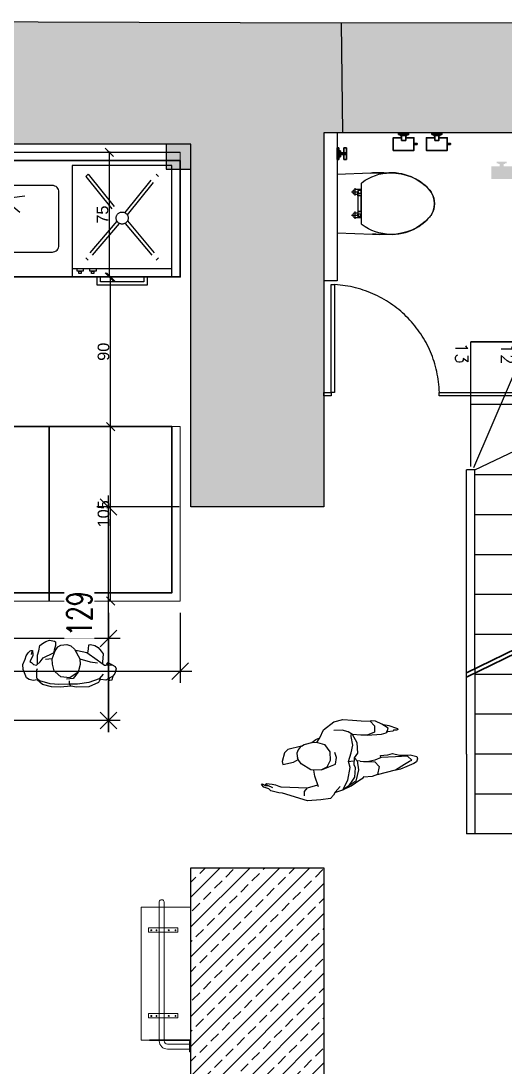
# Model space of a CAD drawing. Header units: centimetres. Extents: x -172755 to -168367, y -82915 to -78980.
# Drawn here: x -171811 to -171520, y -79991 to -79362 of the extents above; entities that cross this region are included whole.
import ezdxf

# ---------------------------------------------------------------- set-up
doc = ezdxf.new("R2010")
doc.units = ezdxf.units.CM
doc.header["$LTSCALE"] = 50
doc.header["$PDMODE"] = 34
for name, pattern in [('ACAD_ISO02W100', [15, 12, -3]), ('DASHED', [0.75, 0.5, -0.25]), ('DUZ', [0]), ('GF$0$ACAD_ISO02W100', [15, 12, -3]), ('GF$0$HIDDEN', [0.375, 0.25, -0.125])]:
    doc.linetypes.add(name, pattern=pattern)
doc.layers.get('0').update_dxf_attribs({"color": 161, "lineweight": 35})
for name, color, linetype in [('101_arch$0$FURNITURE', 3, 'Continuous'), ('101_arch$0$FURNITURE_BATH', 3, 'Continuous'), ('14.022_PLAN_+51.00$0$YPM_DVR_GB 20cm', 56, 'Continuous'), ('255', 255, 'Continuous'), ('F01$0$STAIRS_NOTES', 3, 'Continuous'), ('F01$0$STAIRS_VIEW', 4, 'Continuous'), ('F01$0$VIEW', 153, 'Continuous'), ('GF$0$WALL_PROJECTION', 253, 'GF$0$HIDDEN'), ('GF$0$WALL_SECTION', 1, 'Continuous'), ('GF$0$WALL_VIEW', 7, 'Continuous'), ('GF$0$WOOD_CLADDING', 44, 'Continuous'), ('Kıtc-002 Çizgi', 7, 'Continuous'), ('S2000-002 Çizgi', 7, 'Continuous'), ('wall', 255, 'Continuous'), ('WOOD_CLADDING', 44, 'Continuous')]:
    doc.layers.add(name, color=color, linetype=linetype)
for name, color, linetype, lineweight in [('Ahsap-gor', 43, 'DUZ', 9), ('ARK_AHŞAP', 45, 'Continuous', 15), ('ARK_MERDİVENLER', 133, 'Continuous', 5), ('gp_notlar', 6, 'Continuous', 35), ('HATCH DOSEME', 8, 'Continuous', 20)]:
    doc.layers.add(name, color=color, linetype=linetype, lineweight=lineweight)
doc.styles.add('F01$0$B01$0$ROMANS', font='romans.shx')
doc.styles.add('GP_A_104_0.00_REV09$0$TRdimension', font='simplex.shx', dxfattribs={"width": 0.7})
doc.styles.get("Standard").update_dxf_attribs({"font": 'arial.ttf'})
doc.dimstyles.new('GP_A_104_0.00_REV09$0$tr-100', dxfattribs={"dimscale": 100, "dimtxt": 0.15, "dimasz": 0.1, "dimexe": 0.07, "dimexo": 0.07, "dimgap": 0.1, "dimtad": 1, "dimdec": 0, "dimrnd": 0.5, "dimzin": 0, "dimdsep": 46, "dimtxsty": 'GP_A_104_0.00_REV09$0$TRdimension', "dimblk": 'GP_A_104_0.00_REV09$0$_Oblique', "dimcen": 0.2, "dimdle": 0.07, "dimadec": 0, "dimazin": 0, "dimtfac": 1, "dimtdec": 0, "dimtmove": 2, "dimatfit": 3, "dimldrblk": 'GP_A_104_0.00_REV09$0$_Oblique', "dimfxl": 1, "dimtolj": 1, "dimtzin": 0, "dimarcsym": 0})
doc.dimstyles.new('ISO-25', dxfattribs={"dimtxt": 10, "dimasz": 8, "dimexe": 1.25, "dimexo": 0.625, "dimtad": 1, "dimdec": 0, "dimtxsty": 'Standard', "dimblk": 'OBLIQUE', "dimcen": 2.5, "dimadec": 0, "dimazin": 0, "dimtfac": 1, "dimtdec": 0, "dimtmove": 0, "dimatfit": 3, "dimldrblk": 'OBLIQUE', "dimfxl": 1, "dimarcsym": 0})

# ---------------------------------------------------------------- blocks, each defined once
blk = doc.blocks.new('_Oblique')
at = {"color": 0, "linetype": 'ByBlock', "lineweight": -2}
blk.add_line((-0.5, -0.5), (0.5, 0.5), dxfattribs=at)
blk = doc.blocks.new('*D33')
at = {"color": 0, "linetype": 'Continuous', "lineweight": -2, "transparency": 16777216}
for p, q in [((-171757.08, -79515.79), (-171758.33, -79515.79)), ((-171757.08, -79605.79), (-171758.33, -79605.79))]:
    blk.add_line(p, q, dxfattribs=at)
at = {"color": 0, "lineweight": -2, "transparency": 16777216}
blk.add_line((-171757.08, -79605.79), (-171757.08, -79515.79), dxfattribs=at)
at = {"layer": 'Defpoints', "color": 0, "transparency": 16777216}
for p in [(-171757.08, -79515.79), (-171757.08, -79515.79), (-171756.46, -79605.79)]:
    blk.add_point(p, dxfattribs=at)
at = {"color": 0, "lineweight": -2, "transparency": 16777216, "xscale": 5, "yscale": 5, "zscale": 5}
for p, rotation in [((-171757.08, -79515.79), 90), ((-171757.08, -79605.79), 270)]:
    blk.add_blockref('_Oblique', p, dxfattribs=dict(at, rotation=rotation))
at = {"color": 0, "transparency": 16777216, "insert": (-171761.28, -79560.79), "char_height": 7, "attachment_point": 5, "rotation": 90}
blk.add_mtext('90', dxfattribs=at)
blk = doc.blocks.new('*D34')
at = {"color": 0, "linetype": 'Continuous', "lineweight": -2, "transparency": 16777216}
for p, q in [((-171757.21, -79440.79), (-171758.96, -79440.79)), ((-171757.71, -79515.79), (-171758.96, -79515.79))]:
    blk.add_line(p, q, dxfattribs=at)
at = {"color": 0, "lineweight": -2, "transparency": 16777216}
blk.add_line((-171757.71, -79515.79), (-171757.71, -79440.79), dxfattribs=at)
at = {"layer": 'Defpoints', "color": 0, "transparency": 16777216}
for p in [(-171757.71, -79440.79), (-171756.46, -79440.79), (-171757.08, -79515.79)]:
    blk.add_point(p, dxfattribs=at)
at = {"color": 0, "lineweight": -2, "transparency": 16777216, "xscale": 5, "yscale": 5, "zscale": 5}
for p, rotation in [((-171757.71, -79440.79), 90), ((-171757.71, -79515.79), 270)]:
    blk.add_blockref('_Oblique', p, dxfattribs=dict(at, rotation=rotation))
at = {"color": 0, "transparency": 16777216, "insert": (-171761.89, -79478.29), "char_height": 7, "attachment_point": 5, "rotation": 90}
blk.add_mtext('75', dxfattribs=at)
blk = doc.blocks.new('A$C72A034B9')
at = {"layer": 'Kıtc-002 Çizgi'}
for p, q in [((11.66, 32.76, 0), (19.47, 33.87, 0)), ((6.52, 27.29, 0), (6.52, 19.4, 0)), ((10.43, 28.95, 0), (16.53, 23.94, 0))]:
    blk.add_line(p, q, dxfattribs=at)
at = {"layer": 'Kıtc-002 Çizgi', "elevation": 0}
blk.add_lwpolyline([(4, 0), (36, 0, 0.414214), (40, 4), (40, 36, 0.414214), (36, 40), (4, 40, 0.414214), (0, 36), (0, 4, 0.414214)], format="xyb", close=True, dxfattribs=at)
at = {"layer": 'Kıtc-002 Çizgi'}
blk.add_circle((6.71, 32.26, 0), 3.19, dxfattribs=at)
blk = doc.blocks.new('A$C5BF67CBE')
at = {"layer": 'Kıtc-002 Çizgi'}
blk.add_line((6.65, 10), (10.64, 10), dxfattribs=at)
for points in [[(0, 72), (0, 10), (60, 10), (60, 72)], [(0, 72), (0, 5), (60, 5), (60, 72)], [(3, 10), (6.65, 10), (6.65, 8.54), (3, 8.54)], [(3.97, 8.54), (5.43, 8.54), (5.43, 7.08), (3.97, 7.08)], [(10.64, 10), (14.29, 10), (14.29, 8.54), (10.64, 8.54)], [(11.61, 8.54), (13.07, 8.54), (13.07, 7.08), (11.61, 7.08)], [(45, 0), (15, 0), (15, 5), (45, 5)], [(43, 2), (17, 2), (17, 5), (43, 5)]]:
    blk.add_lwpolyline(points, close=True, dxfattribs=at)
at = {"layer": 'Kıtc-002 Çizgi', "linetype": 'DASHED'}
for points in [[(8.08, 65.42), (9.49, 66.84)], [(8.08, 65.42), (26.83, 42.17)], [(9.49, 66.84), (28.24, 43.59)], [(31.86, 43.69), (50.51, 66.84)], [(33.27, 42.27), (51.92, 65.42)], [(50.51, 66.84), (51.92, 65.42)], [(26.73, 38.56), (8.08, 16.41)], [(33.17, 38.66), (51.92, 16.41)], [(28.14, 37.14), (9.49, 15)], [(31.76, 37.24), (50.51, 15)], [(9.49, 15), (8.08, 16.41)], [(50.51, 15), (51.92, 16.41)]]:
    blk.add_lwpolyline(points, dxfattribs=at)
blk.add_circle((30, 40.42), 3.63, dxfattribs=at)
blk = doc.blocks.new('*D35')
at = {"color": 0, "linetype": 'Continuous', "lineweight": -2, "transparency": 16777216}
for p, q in [((-171757.08, -79605.79), (-171758.33, -79605.79)), ((-171757.08, -79710.79), (-171758.33, -79710.79))]:
    blk.add_line(p, q, dxfattribs=at)
at = {"color": 0, "lineweight": -2, "transparency": 16777216}
blk.add_line((-171757.08, -79710.79), (-171757.08, -79605.79), dxfattribs=at)
at = {"layer": 'Defpoints', "color": 0, "transparency": 16777216}
for p in [(-171757.08, -79605.79), (-171757.08, -79605.79), (-171756.46, -79710.79)]:
    blk.add_point(p, dxfattribs=at)
at = {"color": 0, "lineweight": -2, "transparency": 16777216, "xscale": 5, "yscale": 5, "zscale": 5}
for p, rotation in [((-171757.08, -79605.79), 90), ((-171757.08, -79710.79), 270)]:
    blk.add_blockref('_Oblique', p, dxfattribs=dict(at, rotation=rotation))
at = {"color": 0, "transparency": 16777216, "insert": (-171761.28, -79658.29), "char_height": 7, "attachment_point": 5, "rotation": 90}
blk.add_mtext('105', dxfattribs=at)
blk = doc.blocks.new('door_wc')
for points in [[(-71, 0), (-71, 65), (-69, 65), (-69, 0), (-71, 0)], [(-71, 0), (-71, -2), (-75.5, -2), (-75.5, 0), (-71, 0)]]:
    blk.add_lwpolyline(points)
at = {"color": 253, "linetype": 'ACAD_ISO02W100'}
blk.add_arc((-72.83, -1.75), 66.86, 1.49681, 86.71284, dxfattribs=at)
blk = doc.blocks.new('GF$0$door_wc')
for points in [[(-71, 0), (-71, 65), (-69, 65), (-69, 0), (-71, 0)], [(-71, 0), (-71, -2), (-75.5, -2), (-75.5, 0), (-71, 0)]]:
    blk.add_lwpolyline(points)
at = {"color": 253, "linetype": 'GF$0$ACAD_ISO02W100'}
blk.add_arc((-72.83, -1.75), 66.86, 1.49681, 86.71284, dxfattribs=at)
blk = doc.blocks.new('ghg')
at = {"layer": '255'}
h = blk.add_hatch(color=256, dxfattribs=at)
h.paths.add_polyline_path([(-173500.38, -79450.85), (-173500.38, -79449.28), (-173495.38, -79449.28), (-173495.38, -79456.85), (-173507.88, -79456.85), (-173507.88, -79449.28), (-173502.88, -79449.28), (-173502.88, -79450.85)])
h.paths.add_polyline_path([(-173493.38, -79452.7), (-173493.38, -79453.38), (-173495.38, -79453.38), (-173495.38, -79452.7)])
h.paths.add_polyline_path([(-173500.38, -79450.85), (-173502.88, -79450.85), (-173502.88, -79447.85), (-173500.38, -79447.85)])
h.paths.add_polyline_path([(-173499.63, -79447.35), (-173499.63, -79447.85), (-173503.63, -79447.85), (-173503.63, -79447.35)])
h.paths.add_polyline_path([(-173504.63, -79447.35), (-173504.63, -79446.35), (-173498.63, -79446.35), (-173498.63, -79447.35)])
at = {"layer": 'HATCH DOSEME'}
h = blk.add_hatch(dxfattribs=at)
h.set_pattern_fill('ANSI33', color=252, scale=2, style=0)
h.set_pattern_definition([(45, (13808.468, 1662.455), (-8.9802561, 8.9802561), []), (45, (13817.448, 1662.455), (-8.9802561, 8.9802561), [6.35, -3.175])])
h.paths.add_polyline_path([(-173688.59, -79435.97), (-173703.41, -79435.97), (-173703.41, -79450.97), (-173688.59, -79450.97)], flags=17)
edge = h.paths.add_edge_path()
edge.add_line((-173598.21, -79363), (-173447.7, -79362.76))
edge.add_line((-173447.7, -79362.76), (-173447.59, -79429.17))
edge.add_line((-173447.59, -79429.17), (-173608.59, -79429.17))
edge.add_line((-173608.59, -79429.17), (-173608.59, -79654.17))
edge.add_line((-173608.59, -79654.17), (-173688.59, -79654.17))
edge.add_line((-173688.59, -79654.17), (-173688.59, -79435.97))
edge.add_line((-173688.59, -79435.97), (-174228.41, -79435.97))
edge.add_line((-174228.41, -79435.97), (-174228.41, -80119.95))
edge.add_line((-174228.41, -80119.95), (-174244.35, -80120.13))
edge.add_line((-174244.35, -80120.13), (-174244.27, -80130.1))
edge.add_line((-174244.27, -80130.1), (-174281.27, -80130.39))
edge.add_line((-174281.27, -80130.39), (-174281.35, -80120.4))
edge.add_line((-174281.35, -80120.4), (-174299.85, -80120.53))
edge.add_line((-174299.85, -80120.53), (-174299.81, -80125.05))
edge.add_line((-174299.81, -80125.05), (-174302.84, -80125.07))
edge.add_line((-174302.84, -80125.07), (-174302.85, -80123.91))
edge.add_arc((-174302.98, -80123.88), 0.137, 346.92125, 501.71388)
edge.add_arc((-174305.75, -80121.69), 3.4, 204.26706, 321.71388, ccw=False)
edge.add_line((-174308.85, -80123.08), (-174310.35, -80123.09))
edge.add_arc((-174311.83, -80124.15), 1.83, 35.68714, 123.16062)
edge.add_line((-174312.83, -80122.62), (-174312.85, -80120.62))
edge.add_line((-174312.85, -80120.62), (-174317.85, -80120.49))
edge.add_line((-174317.85, -80120.49), (-174317.51, -80107.5))
edge.add_line((-174317.51, -80107.5), (-174312.51, -80107.63))
edge.add_line((-174312.51, -80107.63), (-174312.52, -80101.69))
edge.add_line((-174312.52, -80101.69), (-174304.4, -80101.67))
edge.add_line((-174304.4, -80101.67), (-174304.54, -80046.58))
edge.add_line((-174304.54, -80046.58), (-174295.54, -80046.56))
edge.add_line((-174295.54, -80046.56), (-174295.82, -79934.45))
edge.add_line((-174295.82, -79934.45), (-174270.82, -79934.39))
edge.add_line((-174270.82, -79934.39), (-174271.18, -79789.79))
edge.add_line((-174271.18, -79789.79), (-174296.18, -79789.85))
edge.add_line((-174296.18, -79789.85), (-174297.33, -79362.97))
edge.add_line((-174297.33, -79362.97), (-174003.49, -79361.79))
edge.add_line((-174003.49, -79361.79), (-173902.25, -79361.98))
edge.add_line((-173902.25, -79361.98), (-173598.21, -79363))
h = blk.add_hatch(dxfattribs=at)
h.set_pattern_fill('ANSI33', color=252, scale=2, style=0)
h.set_pattern_definition([(45, (14452.803, 1670.656), (-8.9802561, 8.9802561), []), (45, (14461.783, 1670.656), (-8.9802561, 8.9802561), [6.35, -3.175])])
edge = h.paths.add_edge_path()
edge.add_line((-173663.22, -80121.49), (-173663.25, -80111.49))
edge.add_line((-173663.25, -80111.49), (-173688.59, -80111.26))
edge.add_line((-173688.59, -80111.26), (-173688.59, -79871.17))
edge.add_line((-173688.59, -79871.17), (-173608.59, -79871.17))
edge.add_line((-173608.59, -79871.17), (-173608.59, -80055.9))
edge.add_line((-173608.59, -80055.9), (-173600.32, -80055.9))
edge.add_line((-173600.32, -80055.9), (-173600.32, -80099.9))
edge.add_line((-173600.32, -80099.9), (-173595.32, -80099.87))
edge.add_line((-173595.32, -80099.87), (-173595.16, -80114.2))
edge.add_arc((-173596.1, -80115.77), 1.83, 59.08773, 146.56121)
edge.add_line((-173597.63, -80114.76), (-173599.13, -80114.82))
edge.add_arc((-173602.27, -80113.55), 3.4, 220.53447, 337.98129, ccw=False)
edge.add_arc((-173604.96, -80115.84), 0.137, 40.53447, 195.3271)
edge.add_line((-173605.09, -80115.88), (-173605.05, -80117.04))
edge.add_line((-173605.05, -80117.04), (-173609.93, -80116.99))
edge.add_line((-173609.93, -80116.99), (-173610.09, -80112.15))
edge.add_line((-173610.09, -80112.15), (-173616.08, -80112.19))
edge.add_line((-173616.08, -80112.19), (-173616.27, -80122.19))
edge.add_line((-173616.27, -80122.19), (-173663.22, -80121.49))
edge.add_line((-173663.22, -80121.49), (-173663.25, -80111.49))
edge.add_line((-173663.25, -80111.49), (-173688.59, -80111.26))
for p, q in [((-173600.59, -79438.35), (-173600.59, -79438.2)), ((-173599.63, -79438.2), (-173600.59, -79438.2)), ((-173600.59, -79438.2), (-173600.59, -79438.35)), ((-173600.59, -79438.65), (-173600.59, -79438.35)), ((-173600.59, -79438.35), (-173600.59, -79438.65)), ((-173600.59, -79439.24), (-173600.59, -79438.65)), ((-173600.59, -79438.65), (-173600.59, -79439.24)), ((-173600.59, -79439.98), (-173600.59, -79439.24)), ((-173600.59, -79439.24), (-173600.59, -79439.98)), ((-173600.59, -79440.79), (-173600.59, -79439.98)), ((-173600.59, -79439.98), (-173600.59, -79440.79)), ((-173600.59, -79441.67), (-173600.59, -79440.79)), ((-173600.59, -79440.79), (-173600.59, -79441.67)), ((-173600.59, -79442.56), (-173600.59, -79441.67)), ((-173600.59, -79441.67), (-173600.59, -79442.56)), ((-173599.63, -79445.21), (-173599.63, -79438.2)), ((-173599.56, -79438.2), (-173599.63, -79438.2)), ((-173599.56, -79438.2), (-173599.56, -79438.35)), ((-173599.56, -79445.21), (-173599.56, -79438.2)), ((-173598.66, -79439.9), (-173599.56, -79439.9)), ((-173598.73, -79439.9), (-173598.73, -79443.52)), ((-173598.66, -79439.9), (-173598.66, -79443.52)), ((-173596.5, -79441.15), (-173598.66, -79441.15)), ((-173596.5, -79445.21), (-173596.5, -79438.2)), ((-173596.5, -79438.2), (-173594.95, -79438.2)), ((-173594.95, -79438.2), (-173596.5, -79438.2)), ((-173596.5, -79441.23), (-173594.95, -79441.23)), ((-173594.95, -79441.67), (-173596.5, -79441.67)), ((-173594.95, -79438.2), (-173594.95, -79445.21)), ((-173600.59, -79443.44), (-173600.59, -79442.56)), ((-173600.59, -79442.56), (-173600.59, -79443.44)), ((-173600.59, -79444.18), (-173600.59, -79443.44)), ((-173600.59, -79443.44), (-173600.59, -79444.18)), ((-173600.59, -79444.7), (-173600.59, -79444.18)), ((-173600.59, -79444.18), (-173600.59, -79444.7)), ((-173600.59, -79445.07), (-173600.59, -79444.7)), ((-173600.59, -79444.7), (-173600.59, -79445.07)), ((-173600.59, -79445.21), (-173600.59, -79445.07)), ((-173600.59, -79445.07), (-173600.59, -79445.21)), ((-173599.56, -79445.21), (-173600.59, -79445.21)), ((-173599.56, -79443.52), (-173598.66, -79443.52)), ((-173598.66, -79442.19), (-173596.5, -79442.19)), ((-173596.5, -79442.19), (-173598.66, -79442.19)), ((-173596.5, -79442.11), (-173594.95, -79442.11)), ((-173596.5, -79442.11), (-173594.95, -79442.11)), ((-173594.95, -79442.11), (-173596.5, -79442.11)), ((-173596.5, -79442.11), (-173594.95, -79442.11)), ((-173594.95, -79445.21), (-173596.5, -79445.21)), ((-173596.5, -79445.21), (-173594.95, -79445.21)), ((-173594.95, -79442.11), (-173594.95, -79442.11)), ((-173522.67, -79753.95), (-173447.58, -79717.27)), ((-173522.67, -79756.55), (-173447.58, -79719.86))]:
    blk.add_line(p, q)
for points in [[(-173563.59, -79430.17), (-173563.59, -79429.17), (-173557.59, -79429.17), (-173557.59, -79430.17)], [(-173543.59, -79430.17), (-173543.59, -79429.17), (-173537.59, -79429.17), (-173537.59, -79430.17)], [(-173562.59, -79430.67), (-173562.59, -79430.17), (-173558.59, -79430.17), (-173558.59, -79430.67)], [(-173561.84, -79433.67), (-173561.84, -79430.67), (-173559.34, -79430.67), (-173559.34, -79433.67)], [(-173552.34, -79436.2), (-173552.34, -79435.52), (-173554.34, -79435.52), (-173554.34, -79436.2)], [(-173542.59, -79430.67), (-173542.59, -79430.17), (-173538.59, -79430.17), (-173538.59, -79430.67)], [(-173541.84, -79433.67), (-173541.84, -79430.67), (-173539.34, -79430.67), (-173539.34, -79433.67)], [(-173532.34, -79436.2), (-173532.34, -79435.52), (-173534.34, -79435.52), (-173534.34, -79436.2)]]:
    blk.add_lwpolyline(points, close=True)
for points in [[(-173559.34, -79432.1), (-173554.34, -79432.1), (-173554.34, -79439.67), (-173566.84, -79439.67), (-173566.84, -79432.1), (-173561.84, -79432.1)], [(-173539.34, -79432.1), (-173534.34, -79432.1), (-173534.34, -79439.67), (-173546.84, -79439.67), (-173546.84, -79432.1), (-173541.84, -79432.1)]]:
    blk.add_lwpolyline(points)
at = {"layer": '101_arch$0$FURNITURE', "color": 253}
for p, q in [((-173591.9, -79464.67), (-173587.49, -79464.67)), ((-173589.69, -79466.87), (-173589.69, -79462.46)), ((-173591.9, -79478.67), (-173587.49, -79478.67)), ((-173589.69, -79480.87), (-173589.69, -79476.46))]:
    blk.add_line(p, q, dxfattribs=at)
at = {"layer": '101_arch$0$FURNITURE'}
for p, q in [((-173586.26, -79463.21), (-173589.69, -79463.21)), ((-173588.19, -79466.12), (-173589.69, -79466.12)), ((-173588.19, -79464.07), (-173588.19, -79465.17)), ((-173588.19, -79465.57), (-173588.19, -79466.12)), ((-173588.19, -79466.12), (-173588.19, -79466.67)), ((-173588.19, -79466.99), (-173588.19, -79476.34)), ((-173586.36, -79466.89), (-173588.1, -79466.89)), ((-173586.46, -79463.87), (-173587.99, -79463.87)), ((-173587.99, -79465.37), (-173586.46, -79465.37)), ((-173587.99, -79466.87), (-173585.99, -79466.87)), ((-173586.46, -79465.37), (-173585.99, -79465.37)), ((-173586.26, -79463.21), (-173586.26, -79465.17)), ((-173586.26, -79466.99), (-173586.26, -79476.34)), ((-173586.26, -79469.16), (-173585.99, -79469.16)), ((-173589.69, -79477.21), (-173588.19, -79477.21)), ((-173588.19, -79476.67), (-173588.19, -79477.21)), ((-173588.19, -79477.21), (-173588.19, -79477.77)), ((-173588.19, -79479.27), (-173588.19, -79478.17)), ((-173588.09, -79476.44), (-173586.36, -79476.44)), ((-173585.99, -79476.47), (-173587.99, -79476.47)), ((-173586.43, -79477.97), (-173587.99, -79477.97)), ((-173586.46, -79479.47), (-173587.99, -79479.47)), ((-173585.99, -79477.97), (-173586.46, -79477.97)), ((-173586.26, -79474.17), (-173585.99, -79474.17)), ((-173586.26, -79480.12), (-173586.26, -79478.17)), ((-173589.69, -79480.12), (-173586.26, -79480.12))]:
    blk.add_line(p, q, dxfattribs=at)
for points in [[(-173580.38, -79453.29), (-173600.59, -79454.17), (-173600.59, -79489.17), (-173579.24, -79490.1)], [(-173585.99, -79477.97), (-173585.99, -79476.47), (-173585.99, -79466.87), (-173585.99, -79465.37), (-173585.99, -79459.76)], [(-173585.99, -79483.65), (-173585.99, -79477.97)]]:
    blk.add_lwpolyline(points, dxfattribs=at)
at = {"layer": '101_arch$0$FURNITURE', "extrusion": (0, 0, -1)}
for points in [[(173585.6, -79458.96, 0.161364), (173568.63, -79453.17)], [(173580.38, -79453.29, 0.032727), (173571.42, -79453.33, -0.016359), (173571.42, -79453.33)], [(173568.63, -79453.17, 0.215163), (173545.36, -79463.05, 0.054909), (173543.71, -79465.29)], [(173585.99, -79459.76, 0.234616), (173585.6, -79458.96)], [(173543.71, -79465.29, 0.132216), (173541.99, -79471.67, 0.137011), (173543.83, -79478.25, 0.050073), (173545.36, -79480.27, 0.211574), (173568.17, -79490.16)], [(173585.6, -79484.37, 0.234616), (173585.99, -79483.57)], [(173568.63, -79490.16, 0.161365), (173585.6, -79484.37)], [(173568.17, -79490.16, 0.004393), (173568.63, -79490.16)]]:
    blk.add_lwpolyline(points, format="xyb", dxfattribs=at)
blk.add_lwpolyline([(173579.24, -79490.1, -0.02795), (173571.42, -79490, 0.02795)], format="xyb", close=True, dxfattribs=at)
for centre, radius, start, end in [((173589.69, -79464.67), 1.46, 270.00009, 89.99996), ((173587.99, -79464.07), 0.2, 0.00002, 90.00002), ((173587.99, -79465.17), 0.2, 269.99998, 359.99996), ((173587.99, -79465.57), 0.2, 0.00007, 90.00002), ((173587.99, -79466.67), 0.2, 270.00004, 0.00007), ((173588.09, -79466.99), 0.1, 0.00002, 90), ((173586.46, -79464.07), 0.2, 89.99998, 179.99998), ((173586.46, -79465.17), 0.2, 180, 270.00004), ((173586.36, -79466.99), 0.1, 90, 179.99998), ((173589.69, -79478.67), 1.46, 270.00015, 90.00002), ((173588.09, -79476.34), 0.1, 269.99998, 0.00002), ((173587.99, -79476.67), 0.2, 0.00002, 90.00002), ((173587.99, -79477.77), 0.2, 269.99998, 359.99996), ((173587.99, -79478.17), 0.2, 0.00002, 90.00002), ((173587.99, -79479.27), 0.2, 269.99998, 359.99996), ((173586.46, -79478.17), 0.2, 89.99998, 179.99998), ((173586.46, -79479.27), 0.2, 180.00005, 270.00004), ((173586.36, -79476.34), 0.1, 179.99998, 269.99996)]:
    blk.add_arc(centre, radius, start, end, dxfattribs=at)
at = {"layer": '101_arch$0$FURNITURE_BATH'}
blk.add_lwpolyline([(-173571.42, -79453.33, 0.032727), (-173580.38, -79453.29), (-173600.59, -79454.17), (-173600.59, -79489.17), (-173579.24, -79490.1, 0.02795), (-173571.42, -79490, 0.129214), (-173555.72, -79487.63, 0.104629), (-173545.36, -79480.27, 0.390737), (-173545.36, -79463.05, 0.106364), (-173555.93, -79455.61, 0.127692), (-173571.42, -79453.33, -0.35494)], format="xyb", close=True, dxfattribs=at)
at = {"layer": 'F01$0$STAIRS_VIEW'}
for p, q in [((-173447.67, -79754.86), (-173517.67, -79754.86)), ((-173447.67, -79778.86), (-173517.67, -79778.86)), ((-173447.67, -79802.86), (-173517.67, -79802.86)), ((-173447.67, -79826.86), (-173517.67, -79826.86)), ((-173447.67, -79850.86), (-173517.67, -79850.86))]:
    blk.add_line(p, q, dxfattribs=at)
at = {"layer": 'F01$0$VIEW'}
for p, q in [((-173522.67, -79802.86), (-173522.67, -79850.86)), ((-173517.67, -79802.86), (-173517.67, -79850.86)), ((-173517.67, -79850.86), (-173522.67, -79850.86))]:
    blk.add_line(p, q, dxfattribs=at)
for points in [[(-173522.67, -79802.86), (-173522.67, -79753.95)], [(-173517.67, -79751.51), (-173517.67, -79802.86)]]:
    blk.add_lwpolyline(points, dxfattribs=at)
at = {"layer": 'GF$0$WALL_PROJECTION', "ltscale": 40}
for p, q in [((-173520.17, -79629.86), (-173520.17, -79554.86)), ((-173518.25, -79630.45), (-173485.87, -79554.86)), ((-173520.17, -79592.36), (-173482.67, -79592.36)), ((-173517.67, -79631.86), (-173447.59, -79598.25)), ((-173517.67, -79631.86), (-173522.67, -79631.86)), ((-173522.67, -79753.95), (-173522.67, -79631.86)), ((-173517.67, -79751.51), (-173517.67, -79631.86)), ((-173447.67, -79634.86), (-173517.67, -79634.86)), ((-173447.67, -79634.86), (-173517.67, -79634.86)), ((-173447.67, -79658.86), (-173517.67, -79658.86)), ((-173447.67, -79682.86), (-173517.67, -79682.86)), ((-173447.67, -79706.86), (-173517.67, -79706.86)), ((-173447.67, -79730.86), (-173517.67, -79730.86))]:
    blk.add_line(p, q, dxfattribs=at)
at = {"layer": 'GF$0$WALL_SECTION'}
blk.add_line((-173598.21, -79363), (-173597.44, -79429.17), dxfattribs=at)
for points in [[(-173598.21, -79363), (-173447.7, -79362.76)], [(-173447.59, -79429.17), (-173608.59, -79429.17), (-173608.59, -79654.17), (-173688.59, -79654.17), (-173688.59, -79435.97), (-174228.41, -79435.97), (-174228.41, -80119.95)], [(-174297.33, -79362.97), (-174003.49, -79361.79), (-173902.25, -79361.98), (-173598.21, -79363)]]:
    blk.add_lwpolyline(points, dxfattribs=at)
blk.add_lwpolyline([(-173688.59, -79435.97), (-173703.41, -79435.97), (-173703.41, -79450.97), (-173688.59, -79450.97)], close=True, dxfattribs=at)
blk.add_lwpolyline([(-173663.22, -80121.49), (-173663.25, -80111.49), (-173688.59, -80111.26), (-173688.59, -79871.17), (-173608.59, -79871.17), (-173608.59, -80055.9), (-173600.32, -80055.9), (-173600.32, -80099.9), (-173595.32, -80099.87), (-173595.16, -80114.2, 0.401356), (-173597.63, -80114.76), (-173599.13, -80114.82, -0.562591), (-173604.85, -80115.75, 0.801098), (-173605.09, -80115.88), (-173605.05, -80117.04), (-173609.93, -80116.99), (-173610.09, -80112.15), (-173616.08, -80112.19), (-173616.27, -80122.19), (-173663.22, -80121.49), (-173663.25, -80111.49), (-173688.59, -80111.26)], format="xyb", dxfattribs=at)
at = {"layer": 'GF$0$WALL_VIEW'}
blk.add_lwpolyline([(-173600.59, -79429.17), (-173600.59, -79518.17), (-173608.59, -79518.17)], dxfattribs=at)
at = {"layer": 'GF$0$WOOD_CLADDING'}
blk.add_lwpolyline([(-173539.09, -79585.39), (-173447.59, -79585.39), (-173447.59, -79587.39), (-173539.09, -79587.39)], close=True, dxfattribs=at)
at = {"layer": 'gp_notlar', "color": 1, "ltscale": 100}
blk.add_line((-173520.17, -79554.86), (-173447.59, -79554.86), dxfattribs=at)
at = {"layer": 'WOOD_CLADDING'}
blk.add_line((-173539.09, -79585.39), (-173447.59, -79585.39), dxfattribs=at)
blk.add_lwpolyline([(-173539.09, -79585.39), (-173447.59, -79585.39), (-173447.59, -79587.39), (-173539.09, -79587.39)], close=True, dxfattribs=at)
at = {"layer": 'GF$0$WOOD_CLADDING'}
blk.add_blockref('GF$0$door_wc', (-173533.09, -79585.39), dxfattribs=at)
at = {"layer": 'WOOD_CLADDING'}
blk.add_blockref('door_wc', (-173533.09, -79585.39), dxfattribs=at)
at = {"layer": 'F01$0$STAIRS_NOTES', "ltscale": 40, "style": 'F01$0$B01$0$ROMANS'}
for s, p in [('13', (-173529.36, -79555.24)), ('12', (-173501.81, -79555.64))]:
    blk.add_text(s, height=7.5, rotation=269.76408, dxfattribs=at).set_placement(p)
blk = doc.blocks.new('vvfgh')
for p, q in [((220120.36, -32441.26), (220122.61, -32439.55)), ((220122.61, -32439.55), (220128.34, -32439.75)), ((220128.34, -32439.75), (220136.29, -32440.8)), ((220108.88, -32444.83), (220103.11, -32447.3)), ((220105.57, -32446.95), (220114.22, -32443.36)), ((220110.06, -32445.18), (220107.86, -32447.38)), ((220114.22, -32443.36), (220108.88, -32444.83)), ((220114.22, -32443.36), (220110.06, -32445.18)), ((220114.22, -32443.36), (220110.23, -32448.42)), ((220119.26, -32442.69), (220114.22, -32443.36)), ((220115.52, -32445.51), (220119.1, -32442.73)), ((220119.1, -32442.73), (220120.36, -32441.26)), ((220136.29, -32440.8), (220150.41, -32447.96)), ((220137.59, -32444.09), (220137.03, -32446.57)), ((220066.71, -32453.37), (220067.53, -32451.69)), ((220067.53, -32451.69), (220069.36, -32450.87)), ((220069.36, -32450.87), (220073.82, -32449.9)), ((220074.87, -32451.55), (220071.67, -32452.83)), ((220073.82, -32449.9), (220077.82, -32449.03)), ((220080.99, -32449.22), (220074.87, -32451.55)), ((220077.82, -32449.03), (220080.54, -32449.05)), ((220092.05, -32448.58), (220080.99, -32449.22)), ((220090.22, -32453), (220092.05, -32448.58)), ((220092.05, -32448.58), (220095.37, -32447.81)), ((220095.37, -32447.81), (220100.47, -32448.5)), ((220100.86, -32448.19), (220100.06, -32448.87)), ((220103.11, -32447.3), (220100.86, -32448.19)), ((220102.81, -32453.45), (220105.57, -32446.95)), ((220105.73, -32449.53), (220104.31, -32454.97)), ((220107.86, -32447.38), (220105.73, -32449.53)), ((220110.23, -32448.42), (220107.36, -32455.65)), ((220128.38, -32447.7), (220129.32, -32454.47)), ((220134.91, -32448.46), (220128.45, -32449)), ((220137.03, -32446.57), (220134.91, -32448.46)), ((220150.51, -32451.91), (220134.91, -32448.46)), ((220150.41, -32447.96), (220152.52, -32448.6)), ((220151.7, -32452.66), (220150.51, -32451.91)), ((220153.54, -32453.7), (220151.7, -32452.66)), ((220152.52, -32448.6), (220157.06, -32450.66)), ((220155.5, -32452.24), (220158.13, -32454.2)), ((220157.06, -32450.66), (220157.88, -32452.08)), ((220157.88, -32452.08), (220160.62, -32453.72)), ((220066.69, -32454.79), (220066.71, -32453.37)), ((220070.52, -32456.52), (220066.69, -32454.79)), ((220071.67, -32452.83), (220070.1, -32453.21)), ((220070.1, -32453.21), (220072.2, -32456.06)), ((220073.06, -32456.8), (220070.52, -32456.52)), ((220072.2, -32456.06), (220079.51, -32456.94)), ((220076.92, -32457.56), (220073.06, -32456.8)), ((220080.87, -32459.3), (220076.92, -32457.56)), ((220079.51, -32456.94), (220087.93, -32458.22)), ((220083.81, -32458.94), (220080.87, -32459.3)), ((220086.2, -32459.25), (220083.81, -32458.94)), ((220087.93, -32458.22), (220092.11, -32457.37)), ((220088.2, -32458.26), (220088.14, -32459.46)), ((220092.16, -32456.3), (220090.22, -32453)), ((220092.11, -32457.37), (220095.65, -32457.07)), ((220095.65, -32457.07), (220092.16, -32456.3)), ((220098.89, -32457.69), (220095.65, -32457.07)), ((220100.71, -32458.33), (220098.89, -32457.69)), ((220100.71, -32458.33), (220102.48, -32458.78)), ((220102.48, -32458.78), (220102.81, -32453.45)), ((220102.48, -32458.78), (220103.77, -32460.82)), ((220104.78, -32456.87), (220103.77, -32460.82)), ((220104.31, -32454.97), (220104.78, -32456.87)), ((220107.36, -32455.65), (220107.68, -32459.36)), ((220119.87, -32458.48), (220115.73, -32459.38)), ((220118.49, -32461.97), (220121.23, -32458.47)), ((220124.67, -32457.52), (220119.87, -32458.48)), ((220121.23, -32458.47), (220124.67, -32457.52)), ((220124.67, -32457.52), (220129.18, -32458.15)), ((220129.32, -32454.47), (220129.18, -32458.15)), ((220129.18, -32458.15), (220131.02, -32458.69)), ((220129.18, -32458.15), (220131.02, -32458.69)), ((220131.02, -32458.69), (220135.96, -32463.29)), ((220155.49, -32454.55), (220153.54, -32453.7)), ((220157.11, -32454.98), (220155.49, -32454.55)), ((220158.66, -32455.53), (220157.11, -32454.98)), ((220159.6, -32454.52), (220157.57, -32453.92)), ((220158.13, -32454.2), (220159.56, -32454.94)), ((220159.56, -32454.94), (220158.66, -32455.53)), ((220161.32, -32455.89), (220159.6, -32454.52)), ((220160.62, -32453.72), (220161.66, -32455.51)), ((220161.66, -32455.51), (220161.32, -32455.89)), ((220088.14, -32459.46), (220086.2, -32459.25)), ((220101.27, -32463.3), (220100.49, -32469.43)), ((220103.77, -32460.82), (220101.27, -32463.3)), ((220105.29, -32464.28), (220103.32, -32468.67)), ((220107.68, -32459.36), (220104.96, -32459.34)), ((220107.68, -32459.36), (220105.29, -32464.28)), ((220115.73, -32459.38), (220114.32, -32463.12)), ((220114.32, -32463.12), (220114.86, -32466.27)), ((220117.72, -32467.28), (220118.49, -32461.97)), ((220135.96, -32463.29), (220137.31, -32466.16)), ((220140.44, -32465.16), (220137.31, -32466.16)), ((220146.91, -32464.86), (220140.44, -32465.16)), ((220147, -32466.71), (220146.91, -32464.86)), ((220100.49, -32469.43), (220102.46, -32474.85)), ((220103.32, -32468.67), (220103.32, -32473.9)), ((220120.07, -32472.08), (220117.72, -32467.28)), ((220136.3, -32471.94), (220137.35, -32470.02)), ((220137.31, -32466.16), (220137.42, -32467.17)), ((220137.35, -32470.02), (220137.55, -32468.37)), ((220137.55, -32468.37), (220137.42, -32467.17)), ((220144.59, -32471.68), (220147, -32466.71)), ((220075.09, -32472.77), (220075.75, -32472.56)), ((220075.16, -32473.53), (220075.09, -32472.77)), ((220076.83, -32474.4), (220075.16, -32473.53)), ((220075.75, -32472.56), (220077.7, -32472.86)), ((220078.81, -32475.66), (220076.83, -32474.4)), ((220077.7, -32472.86), (220078.02, -32472.36)), ((220078.02, -32472.36), (220081.44, -32472.68)), ((220079.94, -32476.22), (220078.81, -32475.66)), ((220082.85, -32477.35), (220079.94, -32476.22)), ((220081.27, -32473.4), (220080.63, -32474.65)), ((220080.63, -32474.65), (220083.92, -32477.81)), ((220082.36, -32472.22), (220081.27, -32473.4)), ((220081.44, -32472.68), (220082.36, -32472.22)), ((220085.17, -32471.99), (220082.36, -32472.22)), ((220083.92, -32477.81), (220087.3, -32480.19)), ((220093.78, -32472.91), (220085.17, -32471.99)), ((220088.48, -32477.69), (220089.14, -32473.93)), ((220090.42, -32480.79), (220088.48, -32477.69)), ((220089.14, -32473.93), (220093.78, -32472.91)), ((220093.78, -32472.91), (220097.56, -32473.7)), ((220097.56, -32473.7), (220102.46, -32474.85)), ((220102.46, -32474.85), (220104.71, -32476.95)), ((220103.32, -32473.9), (220103.22, -32475.17)), ((220104.71, -32476.95), (220108.11, -32478.62)), ((220122.01, -32476.65), (220119.02, -32481)), ((220123.98, -32474.08), (220120.07, -32472.08)), ((220124.45, -32474.23), (220122.01, -32476.65)), ((220124.61, -32476.1), (220122.01, -32476.65)), ((220126.49, -32474.86), (220123.98, -32474.08)), ((220127.33, -32474.8), (220124.61, -32476.1)), ((220132.16, -32474.48), (220126.49, -32474.86)), ((220133.92, -32473.72), (220132.16, -32474.48)), ((220133.92, -32473.72), (220142.32, -32473.35)), ((220133.94, -32473.73), (220134.82, -32473.35)), ((220134.82, -32473.35), (220136.3, -32471.94)), ((220142.32, -32473.35), (220144.59, -32471.68)), ((220087.3, -32480.19), (220089.4, -32480.89)), ((220089.4, -32480.89), (220090.42, -32480.79)), ((220095.71, -32481.96), (220090.42, -32480.79)), ((220100.86, -32483.47), (220095.71, -32481.96)), ((220106.49, -32484.97), (220100.86, -32483.47)), ((220108.11, -32478.62), (220113.06, -32479.38)), ((220119.02, -32481), (220111.99, -32484.59)), ((220111.99, -32484.59), (220106.49, -32484.97))]:
    blk.add_line(p, q)
blk = doc.blocks.new('cfcfcfcfc')
for p, q in [((220736.78, -32182.96), (220742.96, -32181.97)), ((220742.96, -32181.97), (220748.54, -32182.02)), ((220748.54, -32182.02), (220753.96, -32183.21)), ((220711.76, -32190.05), (220712.42, -32187.41)), ((220711.86, -32189.91), (220715.91, -32187.4)), ((220712.42, -32187.41), (220713.48, -32187.12)), ((220713.48, -32187.12), (220713.95, -32187.65)), ((220713.95, -32187.65), (220713.87, -32188.64)), ((220715.91, -32187.4), (220719.01, -32187.54)), ((220717.66, -32190.89), (220719.9, -32187.92)), ((220719.01, -32187.54), (220719.73, -32186.97)), ((220719.73, -32186.97), (220720.27, -32185.76)), ((220719.9, -32187.92), (220726.13, -32185.4)), ((220720.27, -32185.76), (220725.95, -32182.87)), ((220725.95, -32182.87), (220733.39, -32182.48)), ((220726.13, -32185.4), (220732.82, -32184.14)), ((220732.82, -32184.14), (220737.82, -32183.94)), ((220732.82, -32191.37), (220735.63, -32187.55)), ((220732.82, -32191.37), (220737.74, -32187.9)), ((220733.39, -32182.48), (220736.78, -32182.96)), ((220735.63, -32187.55), (220739.53, -32186.9)), ((220737.82, -32183.94), (220736.78, -32182.96)), ((220737.74, -32187.9), (220743.03, -32188.23)), ((220737.82, -32183.94), (220744.06, -32183.48)), ((220738.01, -32186.09), (220737.82, -32183.94)), ((220743.03, -32188.23), (220746.69, -32191.13)), ((220744.06, -32183.48), (220749.41, -32183.76)), ((220749.41, -32183.76), (220755.68, -32185.37)), ((220753.96, -32183.21), (220757.21, -32185.81)), ((220755.68, -32185.37), (220757.54, -32186.92)), ((220757.21, -32185.81), (220759.54, -32185.27)), ((220757.54, -32186.92), (220757.57, -32191.65)), ((220759.54, -32185.27), (220762.03, -32185.97)), ((220762.03, -32185.97), (220763.6, -32186.72)), ((220763.6, -32186.72), (220765.87, -32191.71)), ((220710.04, -32194.43), (220710.72, -32191.49)), ((220710.72, -32195.72), (220710.04, -32194.43)), ((220710.72, -32191.49), (220711.86, -32189.91)), ((220731.79, -32196.08), (220732.82, -32191.37)), ((220746.69, -32191.13), (220747.21, -32191.69)), ((220747.21, -32191.69), (220748.4, -32195.57)), ((220757.57, -32191.65), (220757.22, -32192.69)), ((220766.29, -32194.64), (220765.03, -32197.92)), ((220765.87, -32191.71), (220766.29, -32194.64)), ((220712.55, -32196.65), (220710.72, -32195.72)), ((220716.24, -32196.41), (220712.55, -32196.65)), ((220712.55, -32196.65), (220713.95, -32197.3)), ((220713.95, -32197.3), (220715.1, -32198.01)), ((220715.1, -32198.01), (220715.89, -32197.13)), ((220715.89, -32197.13), (220715.25, -32196.46)), ((220717.13, -32196.35), (220716.24, -32196.41)), ((220721.71, -32199.36), (220717.13, -32196.35)), ((220718.27, -32203.17), (220718.29, -32197.97)), ((220718.29, -32197.97), (220718.43, -32197.21)), ((220725.8, -32197.99), (220721.34, -32197.51)), ((220728.05, -32203.45), (220721.71, -32199.36)), ((220732.12, -32199.48), (220725.8, -32197.99)), ((220732.12, -32199.48), (220731.79, -32196.08)), ((220735.6, -32205.2), (220732.12, -32199.48)), ((220748.63, -32198.89), (220747.18, -32203.81)), ((220754.1, -32199.32), (220747.99, -32202.58)), ((220748.4, -32195.57), (220748.63, -32198.89)), ((220748.63, -32198.89), (220752.64, -32198.19)), ((220755.84, -32196.85), (220754.1, -32199.32)), ((220758, -32194.72), (220755.84, -32196.85)), ((220757.57, -32200.7), (220756.86, -32203.33)), ((220757.37, -32195.35), (220757.51, -32198.02)), ((220757.51, -32198.02), (220757.57, -32200.7)), ((220759.79, -32195.03), (220758, -32194.72)), ((220761.12, -32196.22), (220759.79, -32195.03)), ((220760.41, -32200.14), (220762.16, -32196.71)), ((220760.56, -32201.83), (220760.41, -32200.14)), ((220762.16, -32196.71), (220761.12, -32196.22)), ((220761.2, -32201.95), (220761.39, -32200.94)), ((220764.41, -32200.08), (220763.35, -32201.83)), ((220765.03, -32197.92), (220764.41, -32200.08)), ((220719.53, -32204.62), (220718.27, -32203.17)), ((220721.43, -32206.8), (220719.53, -32204.62)), ((220723.43, -32207.88), (220721.43, -32206.8)), ((220727.17, -32205.71), (220726.94, -32208.16)), ((220727.48, -32203.09), (220727.17, -32205.71)), ((220733.77, -32204.54), (220728.05, -32203.45)), ((220735.09, -32204.35), (220733.77, -32204.54)), ((220737.75, -32207.08), (220735.6, -32205.2)), ((220740.21, -32207.84), (220737.75, -32207.08)), ((220745.57, -32206.15), (220743.91, -32207.34)), ((220747.18, -32203.81), (220745.57, -32206.15)), ((220747.09, -32206.86), (220747.73, -32204.04)), ((220747.11, -32209.07), (220747.09, -32206.86)), ((220747.99, -32202.58), (220747.52, -32202.65)), ((220747.73, -32204.04), (220747.99, -32202.58)), ((220756.39, -32206.48), (220754.96, -32207.88)), ((220756.86, -32203.33), (220756.39, -32206.48)), ((220760.79, -32202.66), (220760.56, -32201.83)), ((220760.68, -32203.4), (220760.79, -32203.02)), ((220761.57, -32203.4), (220760.68, -32203.4)), ((220760.79, -32203.02), (220761.2, -32201.95)), ((220762.05, -32203.07), (220761.57, -32203.4)), ((220763.35, -32201.83), (220762.05, -32203.07)), ((220726.08, -32208.45), (220723.43, -32207.88)), ((220726.94, -32208.16), (220726.08, -32208.45)), ((220743.91, -32207.34), (220740.21, -32207.84)), ((220747.74, -32209.48), (220747.11, -32209.07)), ((220749.72, -32209.8), (220747.74, -32209.48)), ((220750.82, -32210.02), (220749.72, -32209.8)), ((220752.98, -32209.19), (220750.82, -32210.02)), ((220754.96, -32207.88), (220752.98, -32209.19))]:
    blk.add_line(p, q)
blk = doc.blocks.new('GP_A_104_0.00_REV09$0$_Oblique')
at = {"color": 0, "linetype": 'ByBlock', "lineweight": -2}
blk.add_line((-0.5, -0.5), (0.5, 0.5), dxfattribs=at)
blk = doc.blocks.new('*D36')
at = {"layer": 'Defpoints', "color": 0, "ltscale": 100, "transparency": 16777216}
for p in [(-172231.72, -79710.79), (-171715.1, -79710.79), (-171715.1, -79752.93)]:
    blk.add_point(p, dxfattribs=at)
at = {"layer": 'gp_notlar', "color": 0, "lineweight": -2, "ltscale": 100, "transparency": 16777216}
for p, q in [((-172231.72, -79717.79), (-172231.72, -79759.93)), ((-171715.1, -79717.79), (-171715.1, -79759.93)), ((-172238.72, -79752.93), (-171708.1, -79752.93))]:
    blk.add_line(p, q, dxfattribs=at)
at = {"layer": 'gp_notlar', "color": 0, "lineweight": -2, "ltscale": 100, "transparency": 16777216, "xscale": 10, "yscale": 10, "zscale": 10, "rotation": 180}
blk.add_blockref('GP_A_104_0.00_REV09$0$_Oblique', (-172231.72, -79752.93), dxfattribs=at)
at = {"layer": 'gp_notlar', "color": 0, "lineweight": -2, "ltscale": 100, "transparency": 16777216, "xscale": 10, "yscale": 10, "zscale": 10}
blk.add_blockref('GP_A_104_0.00_REV09$0$_Oblique', (-171715.1, -79752.93), dxfattribs=at)
at = {"layer": 'gp_notlar', "color": 0, "ltscale": 100, "transparency": 16777216, "insert": (-171973.41, -79735.43), "char_height": 15, "attachment_point": 5, "style": 'GP_A_104_0.00_REV09$0$TRdimension', "bg_fill": 3, "box_fill_scale": 1.1, "bg_fill_color": 256, "bg_fill_true_color": 13158600, "bg_fill_transparency": 0}
blk.add_mtext('\\A1;517', dxfattribs=at)
blk = doc.blocks.new('*D37')
at = {"layer": 'Defpoints', "color": 0, "ltscale": 100, "transparency": 16777216}
for p in [(-171948.1, -79697.79), (-171758.33, -79710.79), (-171948.1, -79733.23)]:
    blk.add_point(p, dxfattribs=at)
at = {"layer": 'gp_notlar', "color": 0, "lineweight": -2, "ltscale": 100, "transparency": 16777216}
for p, q in [((-171948.1, -79704.79), (-171948.1, -79740.23)), ((-171758.33, -79717.79), (-171758.33, -79740.23)), ((-171751.33, -79733.23), (-171955.1, -79733.23))]:
    blk.add_line(p, q, dxfattribs=at)
at = {"layer": 'gp_notlar', "color": 0, "lineweight": -2, "ltscale": 100, "transparency": 16777216, "xscale": 10, "yscale": 10, "zscale": 10, "rotation": 180}
blk.add_blockref('GP_A_104_0.00_REV09$0$_Oblique', (-171948.1, -79733.23), dxfattribs=at)
at = {"layer": 'gp_notlar', "color": 0, "lineweight": -2, "ltscale": 100, "transparency": 16777216, "xscale": 10, "yscale": 10, "zscale": 10}
blk.add_blockref('GP_A_104_0.00_REV09$0$_Oblique', (-171758.33, -79733.23), dxfattribs=at)
at = {"layer": 'gp_notlar', "color": 0, "ltscale": 100, "transparency": 16777216, "insert": (-171853.21, -79715.73), "char_height": 15, "attachment_point": 5, "style": 'GP_A_104_0.00_REV09$0$TRdimension', "bg_fill": 3, "box_fill_scale": 1.1, "bg_fill_color": 256, "bg_fill_true_color": 13158600, "bg_fill_transparency": 0}
blk.add_mtext('\\A1;190', dxfattribs=at)
blk = doc.blocks.new('*D38')
at = {"layer": 'Defpoints', "color": 0, "ltscale": 100, "transparency": 16777216}
for p in [(-172248.53, -79710.79), (-171758.33, -79729.01), (-172248.53, -79782.58)]:
    blk.add_point(p, dxfattribs=at)
at = {"layer": 'gp_notlar', "color": 0, "lineweight": -2, "ltscale": 100, "transparency": 16777216}
for p, q in [((-172248.53, -79717.79), (-172248.53, -79789.58)), ((-171758.33, -79736.01), (-171758.33, -79789.58)), ((-171751.33, -79782.58), (-172255.53, -79782.58))]:
    blk.add_line(p, q, dxfattribs=at)
at = {"layer": 'gp_notlar', "color": 0, "lineweight": -2, "ltscale": 100, "transparency": 16777216, "xscale": 10, "yscale": 10, "zscale": 10, "rotation": 180}
blk.add_blockref('GP_A_104_0.00_REV09$0$_Oblique', (-172248.53, -79782.58), dxfattribs=at)
at = {"layer": 'gp_notlar', "color": 0, "lineweight": -2, "ltscale": 100, "transparency": 16777216, "xscale": 10, "yscale": 10, "zscale": 10}
blk.add_blockref('GP_A_104_0.00_REV09$0$_Oblique', (-171758.33, -79782.58), dxfattribs=at)
at = {"layer": 'gp_notlar', "color": 0, "ltscale": 100, "transparency": 16777216, "insert": (-172003.43, -79765.08), "char_height": 15, "attachment_point": 5, "style": 'GP_A_104_0.00_REV09$0$TRdimension', "bg_fill": 3, "box_fill_scale": 1.1, "bg_fill_color": 256, "bg_fill_true_color": 13158600, "bg_fill_transparency": 0}
blk.add_mtext('\\A1;490', dxfattribs=at)
blk = doc.blocks.new('*D39')
at = {"layer": 'Defpoints', "color": 0, "ltscale": 100, "transparency": 16777216}
for p in [(-171758.33, -79654.17), (-171708.71, -79654.17), (-171758.33, -79782.58)]:
    blk.add_point(p, dxfattribs=at)
at = {"layer": 'gp_notlar', "color": 0, "lineweight": -2, "ltscale": 100, "transparency": 16777216}
for p, q in [((-171758.33, -79789.58), (-171758.33, -79647.17)), ((-171715.71, -79654.17), (-171765.33, -79654.17))]:
    blk.add_line(p, q, dxfattribs=at)
at = {"layer": 'gp_notlar', "color": 0, "lineweight": -2, "ltscale": 100, "transparency": 16777216, "xscale": 10, "yscale": 10, "zscale": 10}
for p, rotation in [((-171758.33, -79654.17), 90), ((-171758.33, -79782.58), 270)]:
    blk.add_blockref('GP_A_104_0.00_REV09$0$_Oblique', p, dxfattribs=dict(at, rotation=rotation))
at = {"layer": 'gp_notlar', "color": 0, "ltscale": 100, "transparency": 16777216, "insert": (-171775.83, -79718.38), "char_height": 15, "attachment_point": 5, "rotation": 90, "style": 'GP_A_104_0.00_REV09$0$TRdimension', "bg_fill": 3, "box_fill_scale": 1.1, "bg_fill_color": 256, "bg_fill_true_color": 13158600, "bg_fill_transparency": 0}
blk.add_mtext('\\A1;129', dxfattribs=at)

msp = doc.modelspace()

# ---------------------------------------------------------------- linework, layer by layer
at = {"color": 4}
for p, q in [((-171794.1, -79710.79), (-171794.1, -79605.79)), ((-171733.71, -79974.84), (-171708.71, -79974.84))]:
    msp.add_line(p, q, dxfattribs=at)
msp.add_lwpolyline([(-171835.1, -79515.79), (-171715.1, -79515.79), (-171715.1, -79445.79), (-171835.1, -79445.79)], close=True)
msp.add_lwpolyline([(-171884.1, -79705.79), (-171720.1, -79705.79), (-171720.1, -79605.79), (-171884.1, -79605.79)], close=True, dxfattribs=at)
at = {"layer": '14.022_PLAN_+51.00$0$YPM_DVR_GB 20cm'}
msp.add_line((-172231.07, -79440.79), (-171715.1, -79440.79), dxfattribs=at)
at = {"layer": 'Ahsap-gor', "color": 2}
msp.add_line((-171727.76, -79974.3), (-171727.76, -79894.84), dxfattribs=at)
msp.add_line((-171727.76, -79974.3), (-171727.76, -79894.84), dxfattribs=at)
at = {"layer": 'Ahsap-gor'}
msp.add_lwpolyline([(-171738.71, -79894.84), (-171708.71, -79894.84), (-171708.71, -79974.84), (-171738.71, -79974.84)], close=True, dxfattribs=at)
at = {"layer": 'ARK_AHŞAP'}
msp.add_line((-171708.71, -79894.84), (-171733.71, -79894.84), dxfattribs=at)
for points in [[(-171715.1, -79440.79), (-171715.1, -79515.79), (-172231.72, -79515.79), (-172231.72, -79440.79)], [(-171715.1, -79605.79), (-171715.1, -79710.79), (-172231.72, -79710.79), (-172231.72, -79605.79), (-171715.1, -79605.79), (-171715.1, -79605.79)]]:
    msp.add_lwpolyline(points, close=True, dxfattribs=at)
at = {"layer": 'ARK_MERDİVENLER'}
for p, q in [((-171727.76, -79894.84), (-171727.76, -79891.58)), ((-171724.76, -79894.84), (-171724.76, -79891.77)), ((-171722.76, -79977.3), (-171708.71, -79977.3)), ((-171722.76, -79980.3), (-171708.71, -79980.3))]:
    msp.add_line(p, q, dxfattribs=at)
at = {"layer": 'ARK_MERDİVENLER', "color": 2}
for p, q in [((-171727.76, -79975.3), (-171727.76, -79894.84)), ((-171727.76, -79975.3), (-171727.76, -79894.84)), ((-171724.76, -79975.3), (-171724.76, -79894.84)), ((-171724.76, -79975.3), (-171724.76, -79894.84)), ((-171727.76, -79975.3), (-171727.76, -79973.59)), ((-171727.76, -79975.3), (-171727.76, -79973.59)), ((-171724.76, -79974.84), (-171727.76, -79974.84)), ((-171724.76, -79975.3), (-171724.76, -79973.59)), ((-171724.76, -79975.3), (-171724.76, -79973.59))]:
    msp.add_line(p, q, dxfattribs=at)
for points in [[(-171716.61, -79909.95), (-171716.61, -79907.34), (-171734.3, -79907.34), (-171734.3, -79909.95)], [(-171716.61, -79961.52), (-171716.61, -79958.92), (-171734.3, -79958.92), (-171734.3, -79961.52)]]:
    msp.add_lwpolyline(points, close=True, dxfattribs=at)
at = {"layer": 'ARK_MERDİVENLER'}
msp.add_lwpolyline([(-171708.71, -79982.01), (-171708.71, -79975.68), (-171709.48, -79975.68), (-171709.48, -79982.01)], close=True, dxfattribs=at)
at = {"layer": 'ARK_MERDİVENLER', "color": 2}
for centre in [(-171732.53, -79908.77), (-171729.42, -79908.77), (-171722.04, -79908.75), (-171717.99, -79908.75), (-171732.53, -79960.35), (-171729.42, -79960.35), (-171722.04, -79960.32), (-171717.99, -79960.32)]:
    msp.add_circle(centre, 0.291, dxfattribs=at)
at = {"layer": 'ARK_MERDİVENLER'}
for centre, radius, start, end in [((-171726.27, -79891.91), 1.52, 5.57935, 167.33588), ((-171722.76, -79975.3), 5, 180, 270), ((-171722.76, -79975.3), 2, 180, 270)]:
    msp.add_arc(centre, radius, start, end, dxfattribs=at)

# ---------------------------------------------------------------- block references
at = {"layer": 'gp_notlar', "color": 1}
msp.add_blockref('ghg', (1979.88, 0), dxfattribs=at)
at = {"layer": 'Kıtc-002 Çizgi'}
msp.add_blockref('A$C5BF67CBE', (-171780.1, -79520.79), dxfattribs=at)
at = {"layer": 'S2000-002 Çizgi'}
msp.add_blockref('A$C72A034B9', (-171828.1, -79500.79, 0), dxfattribs=at)
at = {"layer": 'wall'}
for name, p, rotation in [('cfcfcfcfc', (47496.52, -120723.79), 177.7140221084644), ('vvfgh', (50699.71, -70992.13), 190.6596676307573)]:
    msp.add_blockref(name, p, dxfattribs=dict(at, rotation=rotation))

# ---------------------------------------------------------------- dimensions: what is measured, and where the dimension line sits
for base, p1, p2, picture, middle in [((-171757.71, -79440.79), (-171757.08, -79515.79), (-171756.46, -79440.79), '*D34', (-171761.89, -79478.29)), ((-171757.08, -79515.79), (-171756.46, -79605.79), (-171757.08, -79515.79), '*D33', (-171761.28, -79560.79)), ((-171757.08, -79605.79), (-171756.46, -79710.79), (-171757.08, -79605.79), '*D35', (-171761.28, -79658.29))]:
    dim = msp.add_linear_dim(base=base, p1=p1, p2=p2, angle=270, dimstyle='ISO-25', override={"dimtxt": 7, "dimasz": 5, "dimfxl": 0.5, "dimfxlon": 1})
    dim.commit()
    dim.dimension.update_dxf_attribs({"geometry": picture, "text_midpoint": middle})

# ---------------------------------------------------------------- next in the draw order: dimensions: what is measured, and where the dimension line sits
at = {"layer": 'gp_notlar', "color": 1, "ltscale": 100}
dim = msp.add_linear_dim(base=(-171715.1, -79752.93), p1=(-172231.72, -79710.79), p2=(-171715.1, -79710.79), dimstyle='GP_A_104_0.00_REV09$0$tr-100', override={"dimfxl": 100, "dimtfill": 1}, dxfattribs=at)
dim.commit()
dim.dimension.update_dxf_attribs({"geometry": '*D36', "text_midpoint": (-171973.41, -79735.43)})

# ---------------------------------------------------------------- next in the draw order: dimensions: what is measured, and where the dimension line sits
dim = msp.add_linear_dim(base=(-171948.1, -79733.23), p1=(-171758.33, -79710.79), p2=(-171948.1, -79697.79), dimstyle='GP_A_104_0.00_REV09$0$tr-100', override={"dimfxl": 100, "dimtfill": 1}, dxfattribs=at)
dim.commit()
dim.dimension.update_dxf_attribs({"geometry": '*D37', "text_midpoint": (-171853.21, -79715.73)})

# ---------------------------------------------------------------- next in the draw order: dimensions: what is measured, and where the dimension line sits
dim = msp.add_linear_dim(base=(-172248.53, -79782.58), p1=(-171758.33, -79729.01), p2=(-172248.53, -79710.79), dimstyle='GP_A_104_0.00_REV09$0$tr-100', override={"dimfxl": 100, "dimtfill": 1}, dxfattribs=at)
dim.commit()
dim.dimension.update_dxf_attribs({"geometry": '*D38', "text_midpoint": (-172003.43, -79765.08)})

# ---------------------------------------------------------------- next in the draw order: dimensions: what is measured, and where the dimension line sits
dim = msp.add_linear_dim(base=(-171758.33, -79654.17), p1=(-171758.33, -79782.58), p2=(-171708.71, -79654.17), angle=90, dimstyle='GP_A_104_0.00_REV09$0$tr-100', override={"dimfxl": 100, "dimtfill": 1}, dxfattribs=at)
dim.commit()
dim.dimension.update_dxf_attribs({"geometry": '*D39', "text_midpoint": (-171775.83, -79718.38)})

doc.saveas('drawing.dxf')
